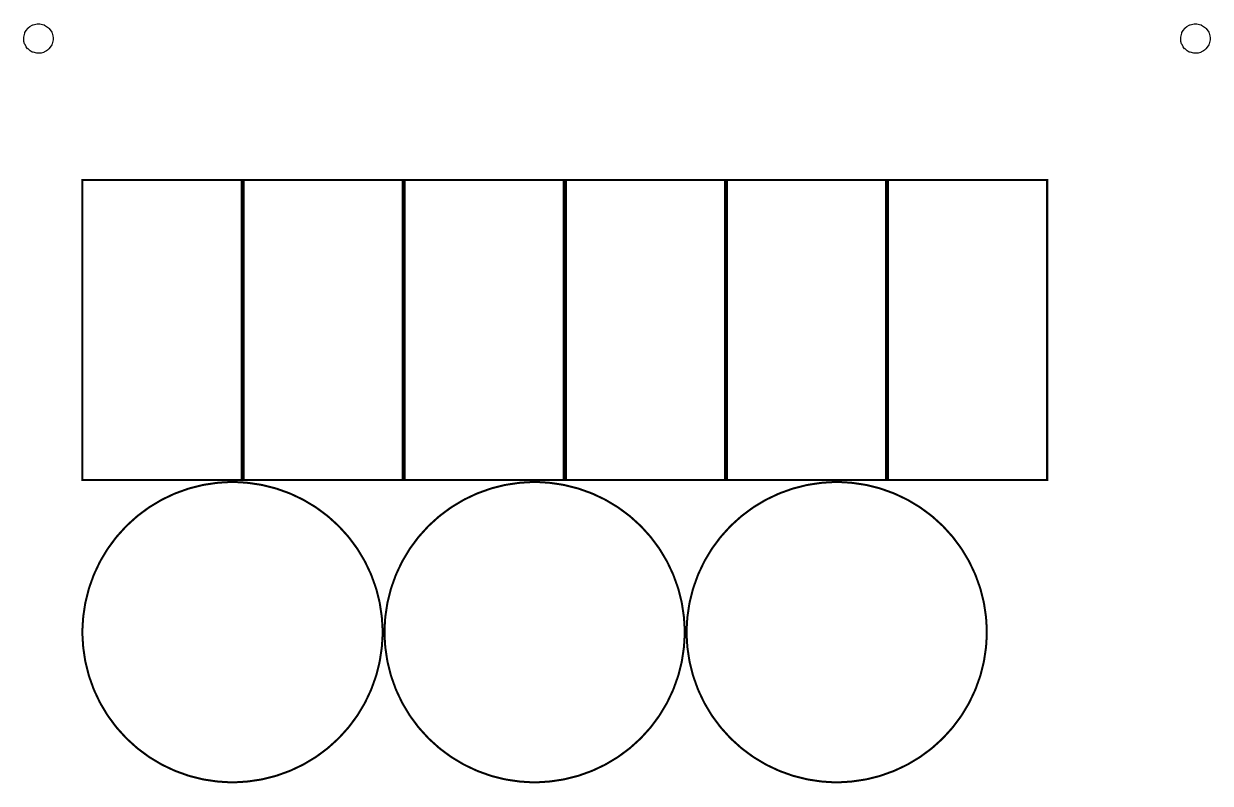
# Model space of a CAD drawing. Header units: metres. Extents: x 1.18 to 7.32, y 6.48 to 10.41.
import ezdxf

# ---------------------------------------------------------------- set-up
doc = ezdxf.new("R2010")
doc.units = ezdxf.units.M

# ---------------------------------------------------------------- blocks, each defined once
blk = doc.blocks.new('page_1.dxf')
at = {"color": 0}
for points in [[(1.33333, 10.3301), (1.33333, 10.3226), (1.32823, 10.3027), (1.32726, 10.3003), (1.32557, 10.2976), (1.31228, 10.2778), (1.31055, 10.276), (1.30838, 10.2736), (1.29861, 10.2656), (1.28852, 10.2606), (1.28624, 10.2596), (1.2832, 10.258), (1.27078, 10.2542), (1.26004, 10.2535), (1.25651, 10.2535), (1.24913, 10.2535), (1.22927, 10.2586), (1.227, 10.2596), (1.22428, 10.2601), (1.21338, 10.2659), (1.20443, 10.2743), (1.20269, 10.276), (1.2003, 10.2771), (1.19244, 10.2862), (1.18739, 10.2981), (1.18642, 10.3003), (1.18495, 10.3023), (1.18126, 10.3141), (1.18056, 10.3261), (1.18056, 10.3301), (1.18056, 10.3375), (1.18544, 10.3575), (1.18642, 10.3598), (1.1869, 10.3614), (1.19276, 10.3716), (1.20096, 10.3822), (1.20269, 10.3839), (1.20372, 10.3852), (1.21289, 10.3925), (1.22466, 10.3992), (1.227, 10.4002), (1.2289, 10.4006), (1.24957, 10.4063), (1.25651, 10.4063), (1.26394, 10.4063), (1.28391, 10.4012), (1.28624, 10.4002), (1.28782, 10.3985), (1.30881, 10.3856), (1.31055, 10.3839), (1.3119, 10.3818), (1.32623, 10.3621), (1.32726, 10.3598), (1.32758, 10.3568), (1.33078, 10.3443), (1.33333, 10.3337), (1.33333, 10.3301)], [(7.31754, 10.3301), (7.31754, 10.3226), (7.31244, 10.3027), (7.31147, 10.3003), (7.30979, 10.2976), (7.2965, 10.2778), (7.29476, 10.276), (7.29258, 10.2736), (7.28282, 10.2656), (7.27274, 10.2606), (7.27046, 10.2596), (7.26742, 10.258), (7.25499, 10.2542), (7.24425, 10.2535), (7.24072, 10.2535), (7.23335, 10.2535), (7.21349, 10.2586), (7.21121, 10.2596), (7.2085, 10.2601), (7.1976, 10.2659), (7.18864, 10.2743), (7.1869, 10.276), (7.18451, 10.2771), (7.17665, 10.2862), (7.1716, 10.2981), (7.17062, 10.3003), (7.16917, 10.3023), (7.16547, 10.3141), (7.16476, 10.3261), (7.16476, 10.3301), (7.16476, 10.3375), (7.16965, 10.3575), (7.17062, 10.3598), (7.17111, 10.3614), (7.17697, 10.3716), (7.18517, 10.3822), (7.1869, 10.3839), (7.18793, 10.3852), (7.1971, 10.3925), (7.20888, 10.3992), (7.21121, 10.4002), (7.21311, 10.4006), (7.23378, 10.4063), (7.24072, 10.4063), (7.24815, 10.4063), (7.26812, 10.4012), (7.27046, 10.4002), (7.27203, 10.3985), (7.29303, 10.3856), (7.29476, 10.3839), (7.29611, 10.3818), (7.31044, 10.3621), (7.31147, 10.3598), (7.31179, 10.3568), (7.315, 10.3443), (7.31754, 10.3337), (7.31754, 10.3301)]]:
    blk.add_lwpolyline(points, close=True, dxfattribs=at)
at = {"color": 254, "const_width": 0.01042}
for points in [[(1.48438, 9.59896), (2.30729, 9.59896), (2.30729, 8.04688), (1.48438, 8.04688), (1.48438, 9.59896)], [(2.31771, 9.59896), (3.14063, 9.59896), (3.14063, 8.04688), (2.31771, 8.04688), (2.31771, 9.59896)], [(3.15104, 9.59896), (3.97396, 9.59896), (3.97396, 8.04688), (3.15104, 8.04688), (3.15104, 9.59896)], [(3.98438, 9.59896), (4.80729, 9.59896), (4.80729, 8.04688), (3.98438, 8.04688), (3.98438, 9.59896)], [(4.81771, 9.59896), (5.64063, 9.59896), (5.64063, 8.04688), (4.81771, 8.04688), (4.81771, 9.59896)], [(5.65104, 9.59896), (6.47396, 9.59896), (6.47396, 8.04688), (5.65104, 8.04688), (5.65104, 9.59896)], [(3.03646, 7.26042), (3.03646, 7.24143), (3.03331, 7.19069), (3.03271, 7.18435), (3.03207, 7.17806), (3.02279, 7.11524), (3.02154, 7.109), (3.02029, 7.10281), (3.00489, 7.04124), (3.00304, 7.03515), (3.00119, 7.02908), (2.97976, 6.96935), (2.97738, 6.96343), (2.97493, 6.95757), (2.94781, 6.90022), (2.94482, 6.89458), (2.94179, 6.889), (2.90918, 6.83458), (2.90565, 6.82926), (2.90213, 6.824), (2.86431, 6.77306), (2.86029, 6.76812), (2.85622, 6.76324), (2.81364, 6.71619), (2.80914, 6.71169), (2.80464, 6.70719), (2.7576, 6.66461), (2.75271, 6.66054), (2.74778, 6.65653), (2.69683, 6.61871), (2.69157, 6.61518), (2.68625, 6.61165), (2.63183, 6.57904), (2.62625, 6.57601), (2.62061, 6.57303), (2.56326, 6.5459), (2.5574, 6.54346), (2.55149, 6.54107), (2.49175, 6.51964), (2.48568, 6.51779), (2.4796, 6.51594), (2.41803, 6.50054), (2.41183, 6.49929), (2.4056, 6.49804), (2.34278, 6.48876), (2.33649, 6.48812), (2.33014, 6.48753), (2.27783, 6.48438), (2.26042, 6.48438), (2.24137, 6.48438), (2.19065, 6.48753), (2.18435, 6.48812), (2.178, 6.48876), (2.11524, 6.49804), (2.109, 6.49929), (2.10275, 6.50054), (2.04124, 6.51594), (2.03515, 6.51779), (2.02903, 6.51964), (1.96929, 6.54107), (1.96343, 6.54346), (1.95751, 6.5459), (1.90018, 6.57303), (1.89458, 6.57601), (1.88894, 6.57904), (1.83453, 6.61165), (1.82926, 6.61518), (1.82394, 6.61871), (1.773, 6.65653), (1.76813, 6.66054), (1.76318, 6.66461), (1.71615, 6.70719), (1.71169, 6.71169), (1.70719, 6.71619), (1.66456, 6.76324), (1.66054, 6.76812), (1.65647, 6.77306), (1.61871, 6.824), (1.61518, 6.82926), (1.6116, 6.83458), (1.579, 6.889), (1.57601, 6.89458), (1.57297, 6.90022), (1.54585, 6.95757), (1.54346, 6.96343), (1.54101, 6.96935), (1.51964, 7.02908), (1.51779, 7.03515), (1.51594, 7.04124), (1.50049, 7.10281), (1.49929, 7.109), (1.49804, 7.11524), (1.48872, 7.17806), (1.48812, 7.18435), (1.48747, 7.19069), (1.48438, 7.243), (1.48438, 7.26042), (1.48438, 7.27946), (1.48747, 7.33018), (1.48812, 7.33649), (1.48872, 7.34283), (1.49804, 7.4056), (1.49929, 7.41183), (1.50049, 7.41808), (1.51594, 7.4796), (1.51779, 7.48568), (1.51964, 7.49181), (1.54101, 7.55154), (1.54346, 7.5574), (1.54585, 7.56332), (1.57297, 7.62067), (1.57601, 7.62625), (1.579, 7.63189), (1.6116, 7.68631), (1.61518, 7.69157), (1.61871, 7.69689), (1.65647, 7.74783), (1.66054, 7.75271), (1.66456, 7.75765), (1.70719, 7.80469), (1.71169, 7.80914), (1.71615, 7.81364), (1.76318, 7.85628), (1.76813, 7.86029), (1.773, 7.86436), (1.82394, 7.90213), (1.82926, 7.90565), (1.83453, 7.90924), (1.88894, 7.94185), (1.89458, 7.94482), (1.90018, 7.94786), (1.95751, 7.97499), (1.96343, 7.97737), (1.96929, 7.97982), (2.02903, 8.00119), (2.03515, 8.00304), (2.04124, 8.00489), (2.10275, 8.02035), (2.109, 8.02154), (2.11524, 8.02279), (2.178, 8.03212), (2.18435, 8.03271), (2.19065, 8.03336), (2.24294, 8.03646), (2.26042, 8.03646), (2.2794, 8.03646), (2.33014, 8.03336), (2.33649, 8.03271), (2.34278, 8.03212), (2.4056, 8.02279), (2.41183, 8.02154), (2.41803, 8.02035), (2.4796, 8.00489), (2.48568, 8.00304), (2.49175, 8.00119), (2.55149, 7.97982), (2.5574, 7.97737), (2.56326, 7.97499), (2.62061, 7.94786), (2.62625, 7.94482), (2.63183, 7.94185), (2.68625, 7.90924), (2.69157, 7.90565), (2.69683, 7.90213), (2.74778, 7.86436), (2.75271, 7.86029), (2.7576, 7.85628), (2.80464, 7.81364), (2.80914, 7.80914), (2.81364, 7.80469), (2.85622, 7.75765), (2.86029, 7.75271), (2.86431, 7.74783), (2.90213, 7.69689), (2.90565, 7.69157), (2.90918, 7.68631), (2.94179, 7.63189), (2.94482, 7.62625), (2.94781, 7.62067), (2.97493, 7.56332), (2.97738, 7.5574), (2.97976, 7.55154), (3.00119, 7.49181), (3.00304, 7.48568), (3.00489, 7.4796), (3.02029, 7.41808), (3.02154, 7.41183), (3.02279, 7.4056), (3.03207, 7.34283), (3.03271, 7.33649), (3.03331, 7.33018), (3.03646, 7.27789), (3.03646, 7.26042)], [(4.59896, 7.26042), (4.59896, 7.24143), (4.59581, 7.19069), (4.59521, 7.18435), (4.59457, 7.17806), (4.58529, 7.11524), (4.58404, 7.109), (4.58279, 7.10281), (4.56739, 7.04124), (4.56554, 7.03515), (4.56369, 7.02908), (4.54226, 6.96935), (4.53988, 6.96343), (4.53743, 6.95757), (4.51031, 6.90022), (4.50732, 6.89458), (4.50429, 6.889), (4.47168, 6.83458), (4.46815, 6.82926), (4.46463, 6.824), (4.42681, 6.77306), (4.42279, 6.76812), (4.41872, 6.76324), (4.37614, 6.71619), (4.37164, 6.71169), (4.36714, 6.70719), (4.3201, 6.66461), (4.31521, 6.66054), (4.31028, 6.65653), (4.25933, 6.61871), (4.25407, 6.61518), (4.24875, 6.61165), (4.19433, 6.57904), (4.18875, 6.57601), (4.18311, 6.57303), (4.12576, 6.5459), (4.1199, 6.54346), (4.11399, 6.54107), (4.05425, 6.51964), (4.04818, 6.51779), (4.0421, 6.51594), (3.98053, 6.50054), (3.97433, 6.49929), (3.9681, 6.49804), (3.90528, 6.48876), (3.89899, 6.48812), (3.89264, 6.48753), (3.84033, 6.48438), (3.82292, 6.48438), (3.80387, 6.48438), (3.75315, 6.48753), (3.74685, 6.48812), (3.7405, 6.48876), (3.67774, 6.49804), (3.6715, 6.49929), (3.66525, 6.50054), (3.60374, 6.51594), (3.59765, 6.51779), (3.59153, 6.51964), (3.53179, 6.54107), (3.52593, 6.54346), (3.52001, 6.5459), (3.46268, 6.57303), (3.45708, 6.57601), (3.45144, 6.57904), (3.39703, 6.61165), (3.39176, 6.61518), (3.38644, 6.61871), (3.3355, 6.65653), (3.33062, 6.66054), (3.32568, 6.66461), (3.27865, 6.70719), (3.27419, 6.71169), (3.26969, 6.71619), (3.22706, 6.76324), (3.22304, 6.76812), (3.21897, 6.77306), (3.18121, 6.824), (3.17768, 6.82926), (3.1741, 6.83458), (3.1415, 6.889), (3.13851, 6.89458), (3.13547, 6.90022), (3.10835, 6.95757), (3.10596, 6.96343), (3.10351, 6.96935), (3.08214, 7.02908), (3.08029, 7.03515), (3.07844, 7.04124), (3.06299, 7.10281), (3.06179, 7.109), (3.06054, 7.11524), (3.05122, 7.17806), (3.05063, 7.18435), (3.04997, 7.19069), (3.04688, 7.243), (3.04688, 7.26042), (3.04688, 7.27946), (3.04997, 7.33018), (3.05063, 7.33649), (3.05122, 7.34283), (3.06054, 7.4056), (3.06179, 7.41183), (3.06299, 7.41808), (3.07844, 7.4796), (3.08029, 7.48568), (3.08214, 7.49181), (3.10351, 7.55154), (3.10596, 7.5574), (3.10835, 7.56332), (3.13547, 7.62067), (3.13851, 7.62625), (3.1415, 7.63189), (3.1741, 7.68631), (3.17768, 7.69157), (3.18121, 7.69689), (3.21897, 7.74783), (3.22304, 7.75271), (3.22706, 7.75765), (3.26969, 7.80469), (3.27419, 7.80914), (3.27865, 7.81364), (3.32568, 7.85628), (3.33062, 7.86029), (3.3355, 7.86436), (3.38644, 7.90213), (3.39176, 7.90565), (3.39703, 7.90924), (3.45144, 7.94185), (3.45708, 7.94482), (3.46268, 7.94786), (3.52001, 7.97499), (3.52593, 7.97737), (3.53179, 7.97982), (3.59153, 8.00119), (3.59765, 8.00304), (3.60374, 8.00489), (3.66525, 8.02035), (3.6715, 8.02154), (3.67774, 8.02279), (3.7405, 8.03212), (3.74685, 8.03271), (3.75315, 8.03336), (3.80544, 8.03646), (3.82292, 8.03646), (3.8419, 8.03646), (3.89264, 8.03336), (3.89899, 8.03271), (3.90528, 8.03212), (3.9681, 8.02279), (3.97433, 8.02154), (3.98053, 8.02035), (4.0421, 8.00489), (4.04818, 8.00304), (4.05425, 8.00119), (4.11399, 7.97982), (4.1199, 7.97737), (4.12576, 7.97499), (4.18311, 7.94786), (4.18875, 7.94482), (4.19433, 7.94185), (4.24875, 7.90924), (4.25407, 7.90565), (4.25933, 7.90213), (4.31028, 7.86436), (4.31521, 7.86029), (4.3201, 7.85628), (4.36714, 7.81364), (4.37164, 7.80914), (4.37614, 7.80469), (4.41872, 7.75765), (4.42279, 7.75271), (4.42681, 7.74783), (4.46463, 7.69689), (4.46815, 7.69157), (4.47168, 7.68631), (4.50429, 7.63189), (4.50732, 7.62625), (4.51031, 7.62067), (4.53743, 7.56332), (4.53988, 7.5574), (4.54226, 7.55154), (4.56369, 7.49181), (4.56554, 7.48568), (4.56739, 7.4796), (4.58279, 7.41808), (4.58404, 7.41183), (4.58529, 7.4056), (4.59457, 7.34283), (4.59521, 7.33649), (4.59581, 7.33018), (4.59896, 7.27789), (4.59896, 7.26042)], [(6.16146, 7.26042), (6.16146, 7.24143), (6.15831, 7.19069), (6.15771, 7.18435), (6.15707, 7.17806), (6.14779, 7.11524), (6.14654, 7.109), (6.14529, 7.10281), (6.12989, 7.04124), (6.12804, 7.03515), (6.12619, 7.02908), (6.10476, 6.96935), (6.10238, 6.96343), (6.09993, 6.95757), (6.07281, 6.90022), (6.06982, 6.89458), (6.06679, 6.889), (6.03418, 6.83458), (6.03065, 6.82926), (6.02713, 6.824), (5.98931, 6.77306), (5.98529, 6.76812), (5.98122, 6.76324), (5.93864, 6.71619), (5.93414, 6.71169), (5.92964, 6.70719), (5.8826, 6.66461), (5.87771, 6.66054), (5.87278, 6.65653), (5.82183, 6.61871), (5.81657, 6.61518), (5.81125, 6.61165), (5.75683, 6.57904), (5.75125, 6.57601), (5.74561, 6.57303), (5.68826, 6.5459), (5.6824, 6.54346), (5.67649, 6.54107), (5.61675, 6.51964), (5.61068, 6.51779), (5.6046, 6.51594), (5.54303, 6.50054), (5.53683, 6.49929), (5.5306, 6.49804), (5.46778, 6.48876), (5.46149, 6.48812), (5.45514, 6.48753), (5.40283, 6.48438), (5.38542, 6.48438), (5.36638, 6.48438), (5.31565, 6.48753), (5.30935, 6.48812), (5.303, 6.48876), (5.24024, 6.49804), (5.234, 6.49929), (5.22775, 6.50054), (5.16624, 6.51594), (5.16015, 6.51779), (5.15403, 6.51964), (5.09429, 6.54107), (5.08843, 6.54346), (5.08251, 6.5459), (5.02518, 6.57303), (5.01958, 6.57601), (5.01394, 6.57904), (4.95953, 6.61165), (4.95426, 6.61518), (4.94894, 6.61871), (4.898, 6.65653), (4.89312, 6.66054), (4.88818, 6.66461), (4.84115, 6.70719), (4.83669, 6.71169), (4.83219, 6.71619), (4.78956, 6.76324), (4.78554, 6.76812), (4.78147, 6.77306), (4.74371, 6.824), (4.74018, 6.82926), (4.7366, 6.83458), (4.704, 6.889), (4.70101, 6.89458), (4.69797, 6.90022), (4.67085, 6.95757), (4.66846, 6.96343), (4.66601, 6.96935), (4.64464, 7.02908), (4.64279, 7.03515), (4.64094, 7.04124), (4.62549, 7.10281), (4.62429, 7.109), (4.62304, 7.11524), (4.61372, 7.17806), (4.61312, 7.18435), (4.61247, 7.19069), (4.60938, 7.243), (4.60938, 7.26042), (4.60938, 7.27946), (4.61247, 7.33018), (4.61312, 7.33649), (4.61372, 7.34283), (4.62304, 7.4056), (4.62429, 7.41183), (4.62549, 7.41808), (4.64094, 7.4796), (4.64279, 7.48568), (4.64464, 7.49181), (4.66601, 7.55154), (4.66846, 7.5574), (4.67085, 7.56332), (4.69797, 7.62067), (4.70101, 7.62625), (4.704, 7.63189), (4.7366, 7.68631), (4.74018, 7.69157), (4.74371, 7.69689), (4.78147, 7.74783), (4.78554, 7.75271), (4.78956, 7.75765), (4.83219, 7.80469), (4.83669, 7.80914), (4.84115, 7.81364), (4.88818, 7.85628), (4.89312, 7.86029), (4.898, 7.86436), (4.94894, 7.90213), (4.95426, 7.90565), (4.95953, 7.90924), (5.01394, 7.94185), (5.01958, 7.94482), (5.02518, 7.94786), (5.08251, 7.97499), (5.08843, 7.97737), (5.09429, 7.97982), (5.15403, 8.00119), (5.16015, 8.00304), (5.16624, 8.00489), (5.22775, 8.02035), (5.234, 8.02154), (5.24024, 8.02279), (5.303, 8.03212), (5.30935, 8.03271), (5.31565, 8.03336), (5.36794, 8.03646), (5.38542, 8.03646), (5.4044, 8.03646), (5.45514, 8.03336), (5.46149, 8.03271), (5.46778, 8.03212), (5.5306, 8.02279), (5.53683, 8.02154), (5.54303, 8.02035), (5.6046, 8.00489), (5.61068, 8.00304), (5.61675, 8.00119), (5.67649, 7.97982), (5.6824, 7.97737), (5.68826, 7.97499), (5.74561, 7.94786), (5.75125, 7.94482), (5.75683, 7.94185), (5.81125, 7.90924), (5.81657, 7.90565), (5.82183, 7.90213), (5.87278, 7.86436), (5.87771, 7.86029), (5.8826, 7.85628), (5.92964, 7.81364), (5.93414, 7.80914), (5.93864, 7.80469), (5.98122, 7.75765), (5.98529, 7.75271), (5.98931, 7.74783), (6.02713, 7.69689), (6.03065, 7.69157), (6.03418, 7.68631), (6.06679, 7.63189), (6.06982, 7.62625), (6.07281, 7.62067), (6.09993, 7.56332), (6.10238, 7.5574), (6.10476, 7.55154), (6.12619, 7.49181), (6.12804, 7.48568), (6.12989, 7.4796), (6.14529, 7.41808), (6.14654, 7.41183), (6.14779, 7.4056), (6.15707, 7.34283), (6.15771, 7.33649), (6.15831, 7.33018), (6.16146, 7.27789), (6.16146, 7.26042)]]:
    blk.add_lwpolyline(points, close=True, dxfattribs=at)

msp = doc.modelspace()

# ---------------------------------------------------------------- block references
msp.add_blockref('page_1.dxf', (0, 0))

doc.saveas('drawing.dxf')
